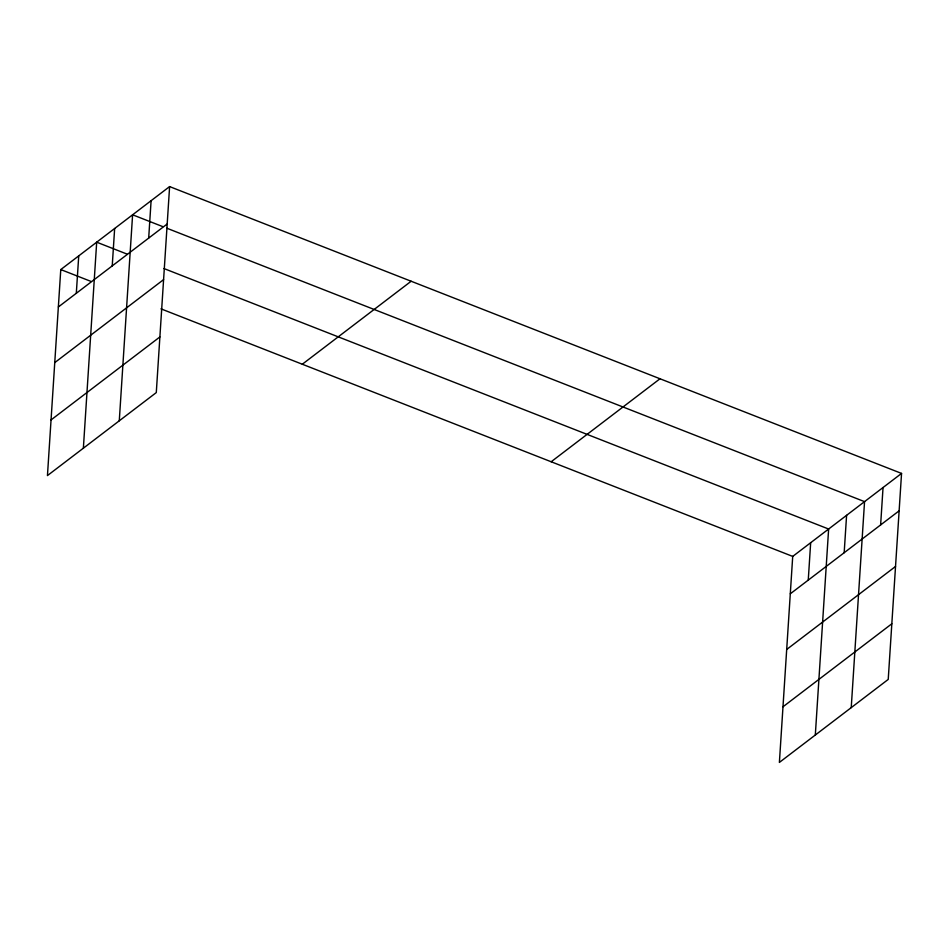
<?xml version="1.0" encoding="UTF-8"?>
<svg xmlns="http://www.w3.org/2000/svg" width="949" height="949" viewBox="0 0 949 949"><rect width="100%" height="100%" fill="white"/><g stroke="black" fill="none" stroke-linecap="round" stroke-linejoin="round"><path stroke-width="1.42" d="M169.61 186.585L60.772 269.575L47.45 475.579L156.288 392.589L169.61 186.585L901.55 473.421L888.228 679.425L779.39 762.415L792.712 556.411L901.55 473.421M76.311 293.277L78.731 255.886M83.37 448.189L96.691 242.185L126.881 254.024M112.231 265.898L114.651 228.495M119.277 420.798L132.599 214.794L162.801 226.633M148.685 238.092L151.105 200.69M808.251 580.124L810.671 542.721M815.31 735.024L828.631 529.032L163.94 268.543M844.171 552.733L846.591 515.331M851.229 707.646L864.551 501.641L166.917 228.246M880.625 524.939L883.044 487.537M58.352 306.978L167.19 223.988M54.757 362.613L163.596 279.623M51.044 419.933L159.883 336.942M302.316 364.226L411.154 281.236M551.167 461.76L660.006 378.77M790.292 593.813L899.13 510.823M786.697 649.46L895.536 566.458M782.996 706.78L891.823 623.79M60.772 269.575L90.962 281.402M160.95 308.84L792.712 556.411"/></g></svg>
